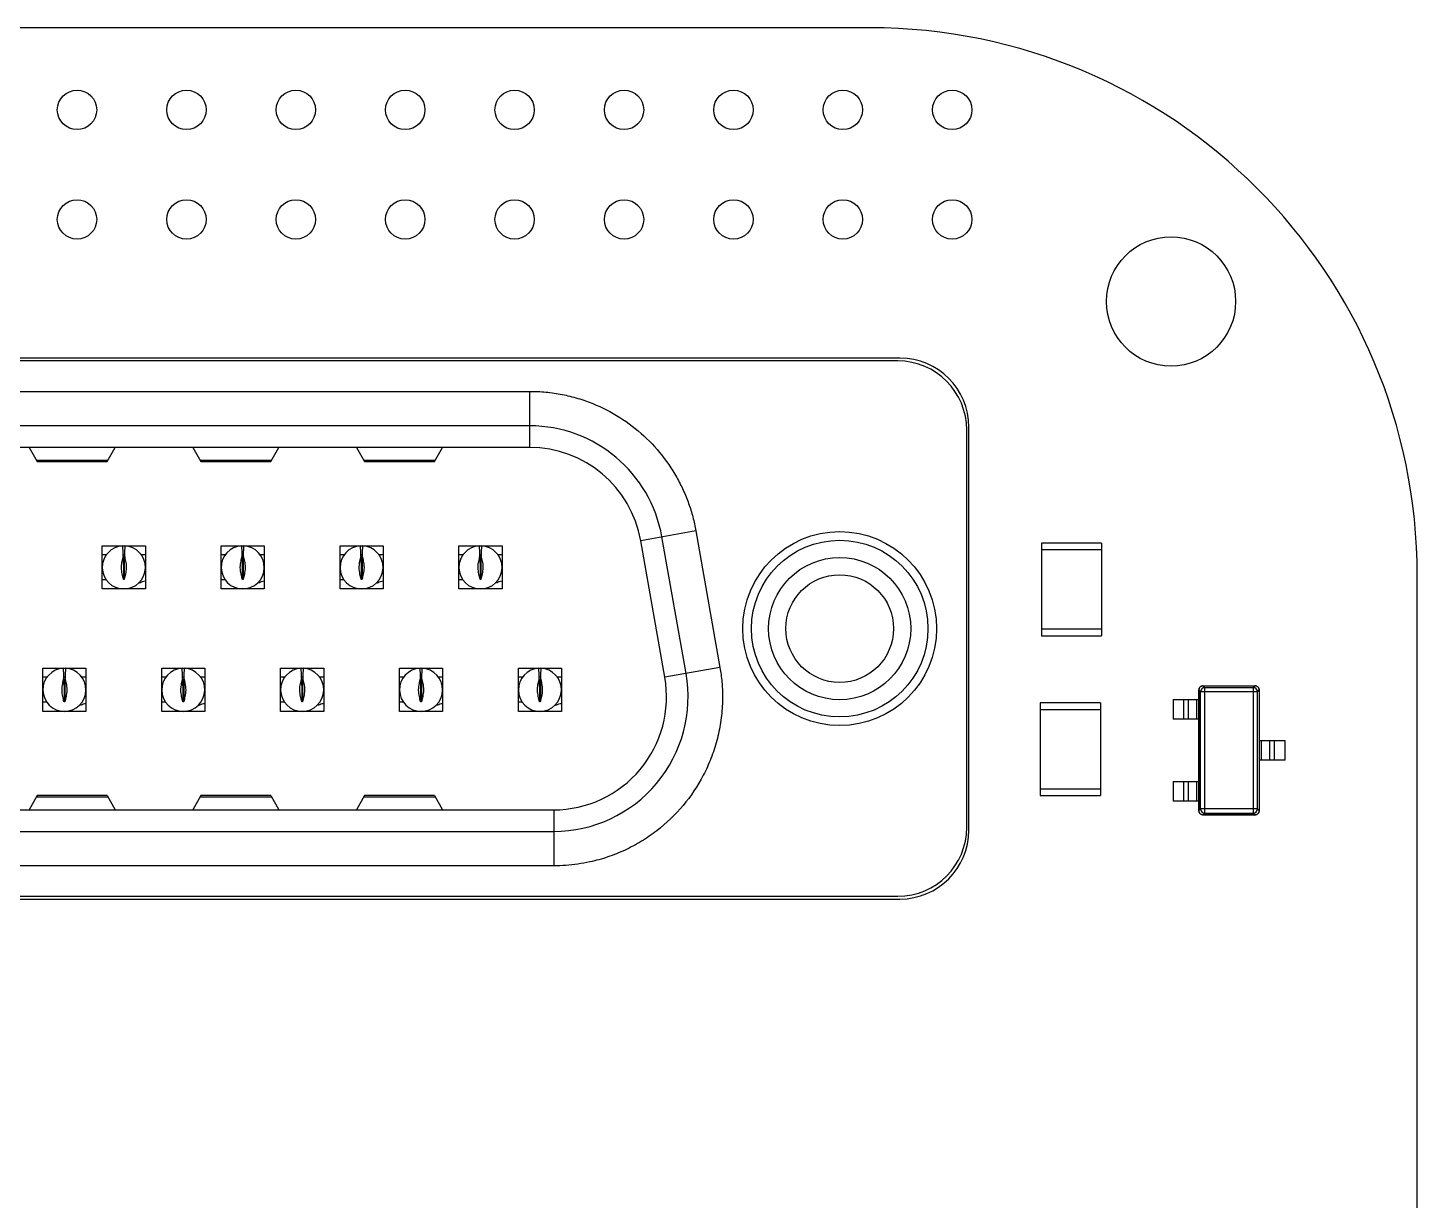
# Model space of a CAD drawing. Header units: millimetres. Extents: x 0 to 86.4, y 0 to 54.6.
# Drawn here: x 54.1 to 86.36, y 27.41 to 54.61 of the extents above; entities that cross this region are included whole.
import ezdxf

# ---------------------------------------------------------------- set-up
doc = ezdxf.new("R2010")
doc.units = ezdxf.units.MM

msp = doc.modelspace()

# ---------------------------------------------------------------- linework, layer by layer
at = {"color": 7, "linetype": 'Continuous', "lineweight": 25}
for p, q in [((73.66, 54.61), (5.715, 54.61)), ((74.352, 46.945), (24.512, 46.945)), ((74.302, 46.88), (24.562, 46.88)), ((33.111, 46.175), (65.753, 46.175)), ((65.753, 46.175), (65.753, 44.875)), ((65.753, 45.375), (33.111, 45.375)), ((75.902, 36.06), (75.902, 45.28)), ((75.952, 35.995), (75.952, 45.345)), ((65.753, 44.875), (33.111, 44.875)), ((54.132, 44.875), (54.323, 44.545)), ((55.942, 44.545), (56.132, 44.875)), ((57.932, 44.875), (58.123, 44.545)), ((59.742, 44.545), (59.932, 44.875)), ((61.732, 44.875), (61.923, 44.545)), ((63.542, 44.545), (63.732, 44.875)), ((55.957, 44.573), (54.307, 44.573)), ((54.323, 44.545), (55.942, 44.545)), ((59.757, 44.573), (58.107, 44.573)), ((58.123, 44.545), (59.742, 44.545)), ((63.557, 44.573), (61.907, 44.573)), ((61.923, 44.545), (63.542, 44.545)), ((69.614, 42.936), (68.333, 42.71)), ((69.614, 42.936), (70.173, 39.766)), ((55.832, 42.59), (56.832, 42.59)), ((55.832, 41.59), (55.832, 42.59)), ((56.332, 42.103), (56.31, 42.59)), ((56.354, 42.59), (56.333, 42.103)), ((56.832, 42.59), (56.832, 41.59)), ((58.592, 42.59), (59.592, 42.59)), ((58.592, 41.59), (58.592, 42.59)), ((59.092, 42.103), (59.07, 42.59)), ((59.114, 42.59), (59.093, 42.103)), ((59.592, 42.59), (59.592, 41.59)), ((61.352, 42.59), (62.352, 42.59)), ((61.352, 41.59), (61.352, 42.59)), ((61.852, 42.103), (61.83, 42.59)), ((61.874, 42.59), (61.853, 42.103)), ((62.352, 42.59), (62.352, 41.59)), ((64.112, 42.59), (65.112, 42.59)), ((64.112, 41.59), (64.112, 42.59)), ((64.612, 42.103), (64.59, 42.59)), ((64.634, 42.59), (64.613, 42.103)), ((65.112, 42.59), (65.112, 41.59)), ((68.892, 39.54), (68.333, 42.71)), ((69.385, 39.627), (68.826, 42.797)), ((77.634, 42.655), (77.634, 40.505)), ((79.034, 42.655), (77.634, 42.655)), ((79.034, 42.655), (79.034, 40.505)), ((55.925, 42.38), (55.832, 42.38)), ((56.345, 42.38), (56.32, 42.38)), ((56.323, 42.312), (56.323, 41.817)), ((56.342, 42.312), (56.342, 41.817)), ((56.832, 42.38), (56.739, 42.38)), ((58.685, 42.38), (58.592, 42.38)), ((59.105, 42.38), (59.08, 42.38)), ((59.083, 42.312), (59.083, 41.817)), ((59.102, 42.312), (59.102, 41.817)), ((59.592, 42.38), (59.499, 42.38)), ((61.445, 42.38), (61.352, 42.38)), ((61.865, 42.38), (61.84, 42.38)), ((61.843, 42.312), (61.843, 41.817)), ((61.862, 42.312), (61.862, 41.817)), ((62.352, 42.38), (62.259, 42.38)), ((64.205, 42.38), (64.112, 42.38)), ((64.625, 42.38), (64.6, 42.38)), ((64.603, 42.312), (64.603, 41.817)), ((64.622, 42.312), (64.622, 41.817)), ((65.112, 42.38), (65.019, 42.38)), ((77.634, 42.505), (79.034, 42.505)), ((55.925, 41.8), (55.832, 41.8)), ((58.685, 41.8), (58.592, 41.8)), ((61.445, 41.8), (61.352, 41.8)), ((64.205, 41.8), (64.112, 41.8)), ((86.36, 12.7), (86.36, 41.91)), ((56.832, 41.59), (55.832, 41.59)), ((59.592, 41.59), (58.592, 41.59)), ((62.352, 41.59), (61.352, 41.59)), ((65.112, 41.59), (64.112, 41.59)), ((79.034, 40.655), (77.634, 40.655)), ((77.634, 40.505), (79.034, 40.505)), ((54.452, 39.75), (55.452, 39.75)), ((54.452, 38.75), (54.452, 39.75)), ((54.952, 39.263), (54.93, 39.75)), ((54.974, 39.75), (54.953, 39.263)), ((55.452, 39.75), (55.452, 38.75)), ((57.212, 39.75), (58.212, 39.75)), ((57.212, 38.75), (57.212, 39.75)), ((57.712, 39.263), (57.69, 39.75)), ((57.734, 39.75), (57.713, 39.263)), ((58.212, 39.75), (58.212, 38.75)), ((59.972, 39.75), (60.972, 39.75)), ((59.972, 38.75), (59.972, 39.75)), ((60.472, 39.263), (60.45, 39.75)), ((60.494, 39.75), (60.473, 39.263)), ((60.972, 39.75), (60.972, 38.75)), ((62.732, 39.75), (63.732, 39.75)), ((62.732, 38.75), (62.732, 39.75)), ((63.232, 39.263), (63.21, 39.75)), ((63.254, 39.75), (63.233, 39.263)), ((63.732, 39.75), (63.732, 38.75)), ((65.492, 39.75), (66.492, 39.75)), ((65.492, 38.75), (65.492, 39.75)), ((65.992, 39.263), (65.97, 39.75)), ((66.014, 39.75), (65.993, 39.263)), ((66.492, 39.75), (66.492, 38.75)), ((70.173, 39.766), (68.892, 39.54)), ((54.545, 39.54), (54.452, 39.54)), ((54.965, 39.54), (54.94, 39.54)), ((54.943, 39.472), (54.943, 38.977)), ((54.962, 39.472), (54.962, 38.977)), ((55.452, 39.54), (55.359, 39.54)), ((57.305, 39.54), (57.212, 39.54)), ((57.725, 39.54), (57.7, 39.54)), ((57.703, 39.472), (57.703, 38.977)), ((57.722, 39.472), (57.722, 38.977)), ((58.212, 39.54), (58.119, 39.54)), ((60.065, 39.54), (59.972, 39.54)), ((60.485, 39.54), (60.46, 39.54)), ((60.463, 39.472), (60.463, 38.977)), ((60.482, 39.472), (60.482, 38.977)), ((60.972, 39.54), (60.879, 39.54)), ((62.825, 39.54), (62.732, 39.54)), ((63.245, 39.54), (63.22, 39.54)), ((63.223, 39.472), (63.223, 38.977)), ((63.242, 39.472), (63.242, 38.977)), ((63.732, 39.54), (63.639, 39.54)), ((65.585, 39.54), (65.492, 39.54)), ((66.005, 39.54), (65.98, 39.54)), ((65.983, 39.472), (65.983, 38.977)), ((66.002, 39.472), (66.002, 38.977)), ((66.492, 39.54), (66.399, 39.54)), ((81.291, 39.246), (81.291, 36.446)), ((81.295, 39.272), (81.292, 39.249)), ((81.332, 39.206), (81.292, 39.246)), ((81.292, 36.446), (81.292, 39.246)), ((81.332, 36.486), (81.332, 39.206)), ((82.651, 39.206), (81.332, 39.206)), ((81.391, 39.346), (82.591, 39.346)), ((81.391, 39.345), (81.431, 39.305)), ((81.391, 39.345), (82.591, 39.345)), ((81.431, 36.387), (81.431, 39.305)), ((81.431, 39.305), (82.551, 39.305)), ((82.551, 39.305), (82.591, 39.345)), ((82.551, 39.305), (82.551, 36.387)), ((82.618, 39.342), (82.59, 39.346)), ((82.651, 39.206), (82.691, 39.246)), ((82.651, 36.486), (82.651, 39.206)), ((82.691, 39.246), (82.691, 36.446)), ((82.691, 39.246), (82.691, 36.446)), ((54.545, 38.96), (54.452, 38.96)), ((55.452, 38.75), (54.452, 38.75)), ((57.305, 38.96), (57.212, 38.96)), ((58.212, 38.75), (57.212, 38.75)), ((60.065, 38.96), (59.972, 38.96)), ((60.972, 38.75), (59.972, 38.75)), ((62.825, 38.96), (62.732, 38.96)), ((63.732, 38.75), (62.732, 38.75)), ((65.585, 38.96), (65.492, 38.96)), ((66.492, 38.75), (65.492, 38.75)), ((77.608, 38.946), (77.608, 36.796)), ((79.008, 38.946), (77.608, 38.946)), ((77.608, 38.796), (79.008, 38.796)), ((79.008, 38.946), (79.008, 36.796)), ((80.691, 39.026), (81.291, 39.026)), ((80.691, 39.026), (80.691, 38.566)), ((80.941, 38.566), (80.941, 39.026)), ((81.041, 39.026), (81.041, 38.566)), ((81.241, 38.566), (81.241, 39.026)), ((81.291, 38.566), (80.691, 38.566)), ((82.691, 38.076), (83.291, 38.076)), ((82.741, 38.076), (82.741, 37.616)), ((82.941, 37.616), (82.941, 38.076)), ((83.041, 38.076), (83.041, 37.616)), ((83.291, 37.616), (83.291, 38.076)), ((83.291, 37.616), (82.691, 37.616)), ((80.691, 37.126), (81.291, 37.126)), ((80.691, 37.126), (80.691, 36.666)), ((80.941, 36.666), (80.941, 37.126)), ((81.041, 37.126), (81.041, 36.666)), ((81.241, 36.666), (81.241, 37.126)), ((54.323, 36.795), (54.132, 36.465)), ((55.942, 36.795), (54.323, 36.795)), ((55.942, 36.795), (56.132, 36.465)), ((58.123, 36.795), (57.932, 36.465)), ((59.742, 36.795), (58.123, 36.795)), ((59.742, 36.795), (59.932, 36.465)), ((61.923, 36.795), (61.732, 36.465)), ((63.542, 36.795), (61.923, 36.795)), ((63.542, 36.795), (63.732, 36.465)), ((79.008, 36.946), (77.608, 36.946)), ((77.608, 36.796), (79.008, 36.796)), ((32.552, 36.465), (66.312, 36.465)), ((54.307, 36.768), (55.957, 36.768)), ((58.107, 36.768), (59.757, 36.768)), ((61.907, 36.768), (63.557, 36.768)), ((66.312, 36.465), (66.312, 35.165)), ((81.291, 36.666), (80.691, 36.666)), ((81.292, 36.446), (81.332, 36.486)), ((82.651, 36.486), (81.332, 36.486)), ((82.691, 36.446), (82.651, 36.486)), ((81.391, 36.347), (81.431, 36.387)), ((82.591, 36.347), (81.391, 36.347)), ((81.391, 36.346), (82.591, 36.346)), ((81.431, 36.387), (82.551, 36.387)), ((82.551, 36.387), (82.591, 36.347)), ((82.594, 36.347), (82.618, 36.35)), ((32.552, 35.965), (66.312, 35.965)), ((66.312, 35.165), (32.552, 35.165)), ((24.512, 34.395), (74.352, 34.395)), ((24.562, 34.46), (74.302, 34.46))]:
    msp.add_line(p, q, dxfattribs=at)
for centre, radius in [((55.245, 52.705), 0.457), ((57.785, 52.705), 0.457), ((60.325, 52.705), 0.457), ((62.865, 52.705), 0.457), ((65.405, 52.705), 0.457), ((67.945, 52.705), 0.457), ((70.485, 52.705), 0.457), ((73.025, 52.705), 0.457), ((75.565, 52.705), 0.457), ((55.245, 50.165), 0.457), ((57.785, 50.165), 0.457), ((60.325, 50.165), 0.457), ((62.865, 50.165), 0.457), ((65.405, 50.165), 0.457), ((67.945, 50.165), 0.457), ((70.485, 50.165), 0.457), ((73.025, 50.165), 0.457), ((75.565, 50.165), 0.457), ((80.645, 48.26), 1.5), ((72.952, 40.67), 2.25), ((72.952, 40.67), 2.05), ((72.952, 40.67), 1.65), ((72.952, 40.67), 1.25)]:
    msp.add_circle(centre, radius, dxfattribs=at)
for centre, radius, start, end in [((73.659, 41.909), 12.701, 0.004, 89.996), ((74.302, 45.28), 1.6, 0, 90), ((74.352, 45.345), 1.6, 0, 90), ((65.753, 42.255), 3.12, 10, 90), ((65.753, 42.255), 2.62, 10, 90), ((56.332, 42.09), 0.5, 92.5, 87.5), ((59.092, 42.09), 0.5, 92.5, 87.5), ((61.852, 42.09), 0.5, 92.5, 87.5), ((64.612, 42.09), 0.5, 92.5, 87.5), ((54.952, 39.25), 0.5, 92.5, 87.5), ((57.712, 39.25), 0.5, 92.5, 87.5), ((60.472, 39.25), 0.5, 92.5, 87.5), ((63.232, 39.25), 0.5, 92.5, 87.5), ((65.992, 39.25), 0.5, 92.5, 87.5), ((66.312, 39.085), 3.12, 270, 10), ((66.312, 39.085), 2.62, 270, 10), ((81.432, 39.205), 0.101, 90.7299, 179.2701), ((82.55, 39.205), 0.101, 0.7299, 89.2701), ((81.432, 36.487), 0.101, 180.7299, 269.2701), ((82.55, 36.487), 0.101, 270.7299, 359.2701), ((74.302, 36.06), 1.6, 270, 0), ((74.352, 35.995), 1.6, 270, 0)]:
    msp.add_arc(centre, radius, start, end, dxfattribs=at)
for points, knots in [([(65.753, 46.175), (65.817, 46.174), (65.943, 46.173), (66.132, 46.159), (66.32, 46.136), (66.506, 46.104), (66.69, 46.063), (66.873, 46.014), (67.217, 45.902), (67.706, 45.68), (68.286, 45.274), (68.787, 44.773), (69.117, 44.291), (69.324, 43.884), (69.449, 43.578), (69.548, 43.261), (69.592, 43.045), (69.614, 42.936)], [0, 0, 0, 0, 0.034808, 0.069417, 0.103907, 0.138361, 0.172858, 0.207482, 0.242313, 0.371121, 0.500023, 0.628831, 0.757734, 0.818502, 0.878844, 0.939197, 1, 1, 1, 1]), ([(56.323, 41.817), (56.312, 41.854), (56.303, 41.894), (56.29, 41.96), (56.286, 41.983), (56.28, 42.031), (56.277, 42.057), (56.276, 42.113), (56.279, 42.14), (56.285, 42.189), (56.289, 42.212), (56.301, 42.279), (56.31, 42.32), (56.321, 42.356)], [0, 0, 0, 0, 0.25, 0.25, 0.375, 0.375, 0.5, 0.5, 0.625, 0.625, 0.75, 0.75, 1, 1, 1, 1]), ([(56.344, 42.356), (56.354, 42.319), (56.364, 42.279), (56.376, 42.212), (56.38, 42.189), (56.386, 42.139), (56.388, 42.112), (56.388, 42.057), (56.385, 42.031), (56.378, 41.983), (56.374, 41.96), (56.362, 41.893), (56.352, 41.854), (56.342, 41.817)], [0, 0, 0, 0, 0.25, 0.25, 0.375, 0.375, 0.5, 0.5, 0.625, 0.625, 0.75, 0.75, 1, 1, 1, 1]), ([(59.083, 41.817), (59.072, 41.854), (59.063, 41.894), (59.05, 41.96), (59.046, 41.983), (59.04, 42.031), (59.037, 42.057), (59.036, 42.113), (59.039, 42.14), (59.045, 42.189), (59.049, 42.212), (59.061, 42.279), (59.07, 42.32), (59.081, 42.356)], [0, 0, 0, 0, 0.25, 0.25, 0.375, 0.375, 0.5, 0.5, 0.625, 0.625, 0.75, 0.75, 1, 1, 1, 1]), ([(59.104, 42.356), (59.114, 42.319), (59.124, 42.279), (59.136, 42.212), (59.14, 42.189), (59.146, 42.139), (59.148, 42.112), (59.148, 42.057), (59.145, 42.031), (59.138, 41.983), (59.134, 41.96), (59.122, 41.893), (59.112, 41.854), (59.102, 41.817)], [0, 0, 0, 0, 0.25, 0.25, 0.375, 0.375, 0.5, 0.5, 0.625, 0.625, 0.75, 0.75, 1, 1, 1, 1]), ([(61.843, 41.817), (61.832, 41.854), (61.823, 41.894), (61.81, 41.96), (61.806, 41.983), (61.8, 42.031), (61.797, 42.057), (61.796, 42.113), (61.799, 42.14), (61.805, 42.189), (61.809, 42.212), (61.821, 42.279), (61.83, 42.32), (61.841, 42.356)], [0, 0, 0, 0, 0.25, 0.25, 0.375, 0.375, 0.5, 0.5, 0.625, 0.625, 0.75, 0.75, 1, 1, 1, 1]), ([(61.864, 42.356), (61.874, 42.319), (61.884, 42.279), (61.896, 42.212), (61.9, 42.189), (61.906, 42.139), (61.908, 42.112), (61.908, 42.057), (61.905, 42.031), (61.898, 41.983), (61.894, 41.96), (61.882, 41.893), (61.872, 41.854), (61.862, 41.817)], [0, 0, 0, 0, 0.25, 0.25, 0.375, 0.375, 0.5, 0.5, 0.625, 0.625, 0.75, 0.75, 1, 1, 1, 1]), ([(64.603, 41.817), (64.592, 41.854), (64.583, 41.894), (64.57, 41.96), (64.566, 41.983), (64.56, 42.031), (64.557, 42.057), (64.556, 42.113), (64.559, 42.14), (64.565, 42.189), (64.569, 42.212), (64.581, 42.279), (64.59, 42.32), (64.601, 42.356)], [0, 0, 0, 0, 0.25, 0.25, 0.375, 0.375, 0.5, 0.5, 0.625, 0.625, 0.75, 0.75, 1, 1, 1, 1]), ([(64.624, 42.356), (64.634, 42.319), (64.644, 42.279), (64.656, 42.212), (64.66, 42.189), (64.666, 42.139), (64.668, 42.112), (64.668, 42.057), (64.665, 42.031), (64.658, 41.983), (64.654, 41.96), (64.642, 41.893), (64.632, 41.854), (64.622, 41.817)], [0, 0, 0, 0, 0.25, 0.25, 0.375, 0.375, 0.5, 0.5, 0.625, 0.625, 0.75, 0.75, 1, 1, 1, 1]), ([(56.332, 42.103), (56.331, 42.103), (56.33, 42.102), (56.329, 42.102), (56.328, 42.102), (56.327, 42.102), (56.326, 42.101), (56.325, 42.101), (56.325, 42.1), (56.324, 42.099), (56.323, 42.099), (56.323, 42.098), (56.323, 42.098)], [0, 0, 0, 0, 0.00000293591, 0.00000293591, 0.00000293591, 0.00000584667, 0.00000584667, 0.00000584667, 0.00000986976, 0.00000986976, 0.00000986976, 0.0000135107, 0.0000135107, 0.0000135107, 0.0000135107]), ([(56.342, 42.083), (56.342, 42.082), (56.341, 42.082), (56.34, 42.081), (56.34, 42.081), (56.339, 42.08), (56.338, 42.08), (56.337, 42.079), (56.336, 42.079), (56.336, 42.078), (56.335, 42.078), (56.333, 42.078), (56.332, 42.078), (56.331, 42.078), (56.331, 42.078), (56.33, 42.078), (56.329, 42.078), (56.328, 42.079), (56.327, 42.079), (56.326, 42.079), (56.325, 42.08), (56.325, 42.081), (56.324, 42.081), (56.323, 42.082), (56.323, 42.082), (56.323, 42.082), (56.323, 42.083), (56.323, 42.083)], [0, 0, 0, 0, 0.00000373115, 0.00000373115, 0.00000373115, 0.00000742542, 0.00000742542, 0.00000742542, 0.00001061797, 0.00001061797, 0.00001061797, 0.00001384792, 0.00001384792, 0.00001384792, 0.00001657307, 0.00001657307, 0.00001657307, 0.0000192149, 0.0000192149, 0.0000192149, 0.00002293987, 0.00002293987, 0.00002293987, 0.00002672371, 0.00002672371, 0.00002672371, 0.00002804456, 0.00002804456, 0.00002804456, 0.00002804456]), ([(56.333, 42.103), (56.334, 42.103), (56.335, 42.102), (56.336, 42.102), (56.336, 42.102), (56.337, 42.102), (56.338, 42.101), (56.339, 42.101), (56.34, 42.1), (56.341, 42.099), (56.341, 42.099), (56.342, 42.098), (56.342, 42.098)], [0, 0, 0, 0, 0.00000293591, 0.00000293591, 0.00000293591, 0.00000584667, 0.00000584667, 0.00000584667, 0.00000986976, 0.00000986976, 0.00000986976, 0.0000135107, 0.0000135107, 0.0000135107, 0.0000135107]), ([(59.092, 42.103), (59.091, 42.103), (59.09, 42.102), (59.089, 42.102), (59.088, 42.102), (59.087, 42.102), (59.086, 42.101), (59.085, 42.101), (59.085, 42.1), (59.084, 42.099), (59.083, 42.099), (59.083, 42.098), (59.083, 42.098)], [0, 0, 0, 0, 0.00000293591, 0.00000293591, 0.00000293591, 0.00000584667, 0.00000584667, 0.00000584667, 0.00000986976, 0.00000986976, 0.00000986976, 0.0000135107, 0.0000135107, 0.0000135107, 0.0000135107]), ([(59.102, 42.083), (59.102, 42.082), (59.101, 42.082), (59.1, 42.081), (59.1, 42.081), (59.099, 42.08), (59.098, 42.08), (59.097, 42.079), (59.096, 42.079), (59.096, 42.078), (59.095, 42.078), (59.093, 42.078), (59.092, 42.078), (59.091, 42.078), (59.091, 42.078), (59.09, 42.078), (59.089, 42.078), (59.088, 42.079), (59.087, 42.079), (59.086, 42.079), (59.085, 42.08), (59.085, 42.081), (59.084, 42.081), (59.083, 42.082), (59.083, 42.082), (59.083, 42.082), (59.083, 42.083), (59.083, 42.083)], [0, 0, 0, 0, 0.00000373115, 0.00000373115, 0.00000373115, 0.00000742542, 0.00000742542, 0.00000742542, 0.00001061797, 0.00001061797, 0.00001061797, 0.00001384792, 0.00001384792, 0.00001384792, 0.00001657307, 0.00001657307, 0.00001657307, 0.0000192149, 0.0000192149, 0.0000192149, 0.00002293987, 0.00002293987, 0.00002293987, 0.00002672371, 0.00002672371, 0.00002672371, 0.00002804456, 0.00002804456, 0.00002804456, 0.00002804456]), ([(59.093, 42.103), (59.094, 42.103), (59.095, 42.102), (59.096, 42.102), (59.096, 42.102), (59.097, 42.102), (59.098, 42.101), (59.099, 42.101), (59.1, 42.1), (59.101, 42.099), (59.101, 42.099), (59.102, 42.098), (59.102, 42.098)], [0, 0, 0, 0, 0.00000293591, 0.00000293591, 0.00000293591, 0.00000584667, 0.00000584667, 0.00000584667, 0.00000986976, 0.00000986976, 0.00000986976, 0.0000135107, 0.0000135107, 0.0000135107, 0.0000135107]), ([(61.852, 42.103), (61.851, 42.103), (61.85, 42.102), (61.849, 42.102), (61.848, 42.102), (61.847, 42.102), (61.846, 42.101), (61.845, 42.101), (61.845, 42.1), (61.844, 42.099), (61.843, 42.099), (61.843, 42.098), (61.843, 42.098)], [0, 0, 0, 0, 0.00000293591, 0.00000293591, 0.00000293591, 0.00000584667, 0.00000584667, 0.00000584667, 0.00000986976, 0.00000986976, 0.00000986976, 0.0000135107, 0.0000135107, 0.0000135107, 0.0000135107]), ([(61.862, 42.083), (61.862, 42.082), (61.861, 42.082), (61.86, 42.081), (61.86, 42.081), (61.859, 42.08), (61.858, 42.08), (61.857, 42.079), (61.856, 42.079), (61.856, 42.078), (61.855, 42.078), (61.853, 42.078), (61.852, 42.078), (61.851, 42.078), (61.851, 42.078), (61.85, 42.078), (61.849, 42.078), (61.848, 42.079), (61.847, 42.079), (61.846, 42.079), (61.845, 42.08), (61.845, 42.081), (61.844, 42.081), (61.843, 42.082), (61.843, 42.082), (61.843, 42.082), (61.843, 42.083), (61.843, 42.083)], [0, 0, 0, 0, 0.00000373115, 0.00000373115, 0.00000373115, 0.00000742542, 0.00000742542, 0.00000742542, 0.00001061797, 0.00001061797, 0.00001061797, 0.00001384792, 0.00001384792, 0.00001384792, 0.00001657307, 0.00001657307, 0.00001657307, 0.0000192149, 0.0000192149, 0.0000192149, 0.00002293987, 0.00002293987, 0.00002293987, 0.00002672371, 0.00002672371, 0.00002672371, 0.00002804456, 0.00002804456, 0.00002804456, 0.00002804456]), ([(61.853, 42.103), (61.854, 42.103), (61.855, 42.102), (61.856, 42.102), (61.856, 42.102), (61.857, 42.102), (61.858, 42.101), (61.859, 42.101), (61.86, 42.1), (61.861, 42.099), (61.861, 42.099), (61.862, 42.098), (61.862, 42.098)], [0, 0, 0, 0, 0.00000293591, 0.00000293591, 0.00000293591, 0.00000584667, 0.00000584667, 0.00000584667, 0.00000986976, 0.00000986976, 0.00000986976, 0.0000135107, 0.0000135107, 0.0000135107, 0.0000135107]), ([(64.612, 42.103), (64.611, 42.103), (64.61, 42.102), (64.609, 42.102), (64.608, 42.102), (64.607, 42.102), (64.606, 42.101), (64.605, 42.101), (64.605, 42.1), (64.604, 42.099), (64.603, 42.099), (64.603, 42.098), (64.603, 42.098)], [0, 0, 0, 0, 0.00000293591, 0.00000293591, 0.00000293591, 0.00000584667, 0.00000584667, 0.00000584667, 0.00000986976, 0.00000986976, 0.00000986976, 0.0000135107, 0.0000135107, 0.0000135107, 0.0000135107]), ([(64.622, 42.083), (64.622, 42.082), (64.621, 42.082), (64.62, 42.081), (64.62, 42.081), (64.619, 42.08), (64.618, 42.08), (64.617, 42.079), (64.616, 42.079), (64.616, 42.078), (64.615, 42.078), (64.613, 42.078), (64.612, 42.078), (64.611, 42.078), (64.611, 42.078), (64.61, 42.078), (64.609, 42.078), (64.608, 42.079), (64.607, 42.079), (64.606, 42.079), (64.605, 42.08), (64.605, 42.081), (64.604, 42.081), (64.603, 42.082), (64.603, 42.082), (64.603, 42.082), (64.603, 42.083), (64.603, 42.083)], [0, 0, 0, 0, 0.00000373115, 0.00000373115, 0.00000373115, 0.00000742542, 0.00000742542, 0.00000742542, 0.00001061797, 0.00001061797, 0.00001061797, 0.00001384792, 0.00001384792, 0.00001384792, 0.00001657307, 0.00001657307, 0.00001657307, 0.0000192149, 0.0000192149, 0.0000192149, 0.00002293987, 0.00002293987, 0.00002293987, 0.00002672371, 0.00002672371, 0.00002672371, 0.00002804456, 0.00002804456, 0.00002804456, 0.00002804456]), ([(64.613, 42.103), (64.614, 42.103), (64.615, 42.102), (64.616, 42.102), (64.616, 42.102), (64.617, 42.102), (64.618, 42.101), (64.619, 42.101), (64.62, 42.1), (64.621, 42.099), (64.621, 42.099), (64.622, 42.098), (64.622, 42.098)], [0, 0, 0, 0, 0.00000293591, 0.00000293591, 0.00000293591, 0.00000584667, 0.00000584667, 0.00000584667, 0.00000986976, 0.00000986976, 0.00000986976, 0.0000135107, 0.0000135107, 0.0000135107, 0.0000135107]), ([(56.342, 41.817), (56.342, 41.816), (56.341, 41.815), (56.34, 41.814), (56.34, 41.813), (56.339, 41.813), (56.338, 41.812), (56.337, 41.812), (56.336, 41.811), (56.335, 41.811), (56.334, 41.811), (56.333, 41.811), (56.332, 41.811), (56.331, 41.811), (56.331, 41.811), (56.33, 41.811), (56.329, 41.811), (56.328, 41.811), (56.327, 41.812), (56.327, 41.812), (56.326, 41.813), (56.325, 41.813), (56.324, 41.814), (56.323, 41.815), (56.323, 41.816), (56.323, 41.817), (56.323, 41.817), (56.323, 41.817)], [0, 0, 0, 0, 0.00000506115, 0.00000506115, 0.00000506115, 0.00000885902, 0.00000885902, 0.00000885902, 0.00001186629, 0.00001186629, 0.00001186629, 0.000014907, 0.000014907, 0.000014907, 0.00001749257, 0.00001749257, 0.00001749257, 0.00002001336, 0.00002001336, 0.00002001336, 0.00002358068, 0.00002358068, 0.00002358068, 0.00002832297, 0.00002832297, 0.00002832297, 0.00003004348, 0.00003004348, 0.00003004348, 0.00003004348]), ([(56.696, 41.735), (56.696, 41.735), (56.696, 41.734), (56.7, 41.735), (56.726, 41.745), (56.768, 41.763), (56.81, 41.771), (56.832, 41.775)], [0, 0, 0, 0, 0.006579, 0.066074, 0.269328, 0.618887, 1, 1, 1, 1]), ([(59.102, 41.817), (59.102, 41.816), (59.101, 41.815), (59.1, 41.814), (59.1, 41.813), (59.099, 41.813), (59.098, 41.812), (59.097, 41.812), (59.096, 41.811), (59.095, 41.811), (59.094, 41.811), (59.093, 41.811), (59.092, 41.811), (59.091, 41.811), (59.091, 41.811), (59.09, 41.811), (59.089, 41.811), (59.088, 41.811), (59.087, 41.812), (59.087, 41.812), (59.086, 41.813), (59.085, 41.813), (59.084, 41.814), (59.083, 41.815), (59.083, 41.816), (59.083, 41.817), (59.083, 41.817), (59.083, 41.817)], [0, 0, 0, 0, 0.00000506115, 0.00000506115, 0.00000506115, 0.00000885902, 0.00000885902, 0.00000885902, 0.00001186629, 0.00001186629, 0.00001186629, 0.000014907, 0.000014907, 0.000014907, 0.00001749257, 0.00001749257, 0.00001749257, 0.00002001336, 0.00002001336, 0.00002001336, 0.00002358068, 0.00002358068, 0.00002358068, 0.00002832297, 0.00002832297, 0.00002832297, 0.00003004348, 0.00003004348, 0.00003004348, 0.00003004348]), ([(59.456, 41.735), (59.456, 41.735), (59.456, 41.734), (59.46, 41.735), (59.486, 41.745), (59.528, 41.763), (59.57, 41.771), (59.592, 41.775)], [0, 0, 0, 0, 0.006579, 0.066074, 0.269328, 0.618887, 1, 1, 1, 1]), ([(61.862, 41.817), (61.862, 41.816), (61.861, 41.815), (61.86, 41.814), (61.86, 41.813), (61.859, 41.813), (61.858, 41.812), (61.857, 41.812), (61.856, 41.811), (61.855, 41.811), (61.854, 41.811), (61.853, 41.811), (61.852, 41.811), (61.851, 41.811), (61.851, 41.811), (61.85, 41.811), (61.849, 41.811), (61.848, 41.811), (61.847, 41.812), (61.847, 41.812), (61.846, 41.813), (61.845, 41.813), (61.844, 41.814), (61.843, 41.815), (61.843, 41.816), (61.843, 41.817), (61.843, 41.817), (61.843, 41.817)], [0, 0, 0, 0, 0.00000506115, 0.00000506115, 0.00000506115, 0.00000885902, 0.00000885902, 0.00000885902, 0.00001186629, 0.00001186629, 0.00001186629, 0.000014907, 0.000014907, 0.000014907, 0.00001749258, 0.00001749258, 0.00001749258, 0.00002001336, 0.00002001336, 0.00002001336, 0.00002358068, 0.00002358068, 0.00002358068, 0.00002832297, 0.00002832297, 0.00002832297, 0.00003004348, 0.00003004348, 0.00003004348, 0.00003004348]), ([(62.216, 41.735), (62.216, 41.735), (62.216, 41.734), (62.22, 41.735), (62.246, 41.745), (62.288, 41.763), (62.33, 41.771), (62.352, 41.775)], [0, 0, 0, 0, 0.006579, 0.066074, 0.269328, 0.618887, 1, 1, 1, 1]), ([(64.622, 41.817), (64.622, 41.816), (64.621, 41.815), (64.62, 41.814), (64.62, 41.813), (64.619, 41.813), (64.618, 41.812), (64.617, 41.812), (64.616, 41.811), (64.615, 41.811), (64.614, 41.811), (64.613, 41.811), (64.612, 41.811), (64.611, 41.811), (64.611, 41.811), (64.61, 41.811), (64.609, 41.811), (64.608, 41.811), (64.607, 41.812), (64.607, 41.812), (64.606, 41.813), (64.605, 41.813), (64.604, 41.814), (64.603, 41.815), (64.603, 41.816), (64.603, 41.817), (64.603, 41.817), (64.603, 41.817)], [0, 0, 0, 0, 0.00000506115, 0.00000506115, 0.00000506115, 0.00000885902, 0.00000885902, 0.00000885902, 0.00001186629, 0.00001186629, 0.00001186629, 0.000014907, 0.000014907, 0.000014907, 0.00001749258, 0.00001749258, 0.00001749258, 0.00002001336, 0.00002001336, 0.00002001336, 0.00002358068, 0.00002358068, 0.00002358068, 0.00002832297, 0.00002832297, 0.00002832297, 0.00003004348, 0.00003004348, 0.00003004348, 0.00003004348]), ([(64.976, 41.735), (64.976, 41.735), (64.976, 41.734), (64.98, 41.735), (65.006, 41.745), (65.048, 41.763), (65.09, 41.771), (65.112, 41.775)], [0, 0, 0, 0, 0.0065793, 0.066074, 0.2693277, 0.6188871, 1, 1, 1, 1]), ([(70.173, 39.766), (70.182, 39.71), (70.2, 39.599), (70.218, 39.431), (70.229, 39.263), (70.233, 39.094), (70.228, 38.837), (70.195, 38.493), (70.106, 38.069), (69.971, 37.657), (69.735, 37.138), (69.339, 36.546), (68.825, 36.053), (68.354, 35.73), (67.972, 35.525), (67.57, 35.364), (67.201, 35.262), (66.874, 35.203), (66.594, 35.171), (66.406, 35.167), (66.312, 35.165)], [0, 0, 0, 0, 0.02475, 0.049437, 0.074107, 0.098806, 0.12358, 0.186812, 0.250119, 0.313351, 0.376658, 0.500008, 0.623358, 0.68659, 0.749897, 0.813128, 0.876436, 0.917643, 0.95876, 1, 1, 1, 1]), ([(54.943, 38.977), (54.932, 39.014), (54.923, 39.054), (54.91, 39.12), (54.906, 39.143), (54.9, 39.191), (54.897, 39.217), (54.896, 39.273), (54.899, 39.3), (54.905, 39.349), (54.909, 39.372), (54.921, 39.439), (54.93, 39.48), (54.941, 39.516)], [0, 0, 0, 0, 0.25, 0.25, 0.375, 0.375, 0.5, 0.5, 0.625, 0.625, 0.75, 0.75, 1, 1, 1, 1]), ([(54.964, 39.516), (54.974, 39.479), (54.984, 39.439), (54.996, 39.372), (55, 39.349), (55.006, 39.299), (55.008, 39.272), (55.008, 39.217), (55.005, 39.191), (54.998, 39.143), (54.994, 39.12), (54.982, 39.053), (54.972, 39.014), (54.962, 38.977)], [0, 0, 0, 0, 0.25, 0.25, 0.375, 0.375, 0.5, 0.5, 0.625, 0.625, 0.75, 0.75, 1, 1, 1, 1]), ([(57.703, 38.977), (57.692, 39.014), (57.683, 39.054), (57.67, 39.12), (57.666, 39.143), (57.66, 39.191), (57.657, 39.217), (57.656, 39.273), (57.659, 39.3), (57.665, 39.349), (57.669, 39.372), (57.681, 39.439), (57.69, 39.48), (57.701, 39.516)], [0, 0, 0, 0, 0.25, 0.25, 0.375, 0.375, 0.5, 0.5, 0.625, 0.625, 0.75, 0.75, 1, 1, 1, 1]), ([(57.724, 39.516), (57.734, 39.479), (57.744, 39.439), (57.756, 39.372), (57.76, 39.349), (57.766, 39.299), (57.768, 39.272), (57.768, 39.217), (57.765, 39.191), (57.758, 39.143), (57.754, 39.12), (57.742, 39.053), (57.732, 39.014), (57.722, 38.977)], [0, 0, 0, 0, 0.25, 0.25, 0.375, 0.375, 0.5, 0.5, 0.625, 0.625, 0.75, 0.75, 1, 1, 1, 1]), ([(60.463, 38.977), (60.452, 39.014), (60.443, 39.054), (60.43, 39.12), (60.426, 39.143), (60.42, 39.191), (60.417, 39.217), (60.416, 39.273), (60.419, 39.3), (60.425, 39.349), (60.429, 39.372), (60.441, 39.439), (60.45, 39.48), (60.461, 39.516)], [0, 0, 0, 0, 0.25, 0.25, 0.375, 0.375, 0.5, 0.5, 0.625, 0.625, 0.75, 0.75, 1, 1, 1, 1]), ([(60.484, 39.516), (60.494, 39.479), (60.504, 39.439), (60.516, 39.372), (60.52, 39.349), (60.526, 39.299), (60.528, 39.272), (60.528, 39.217), (60.525, 39.191), (60.518, 39.143), (60.514, 39.12), (60.502, 39.053), (60.492, 39.014), (60.482, 38.977)], [0, 0, 0, 0, 0.25, 0.25, 0.375, 0.375, 0.5, 0.5, 0.625, 0.625, 0.75, 0.75, 1, 1, 1, 1]), ([(63.223, 38.977), (63.212, 39.014), (63.203, 39.054), (63.19, 39.12), (63.186, 39.143), (63.18, 39.191), (63.177, 39.217), (63.176, 39.273), (63.179, 39.3), (63.185, 39.349), (63.189, 39.372), (63.201, 39.439), (63.21, 39.48), (63.221, 39.516)], [0, 0, 0, 0, 0.25, 0.25, 0.375, 0.375, 0.5, 0.5, 0.625, 0.625, 0.75, 0.75, 1, 1, 1, 1]), ([(63.244, 39.516), (63.254, 39.479), (63.264, 39.439), (63.276, 39.372), (63.28, 39.349), (63.286, 39.299), (63.288, 39.272), (63.288, 39.217), (63.285, 39.191), (63.278, 39.143), (63.274, 39.12), (63.262, 39.053), (63.252, 39.014), (63.242, 38.977)], [0, 0, 0, 0, 0.25, 0.25, 0.375, 0.375, 0.5, 0.5, 0.625, 0.625, 0.75, 0.75, 1, 1, 1, 1]), ([(65.983, 38.977), (65.972, 39.014), (65.963, 39.054), (65.95, 39.12), (65.946, 39.143), (65.94, 39.191), (65.937, 39.217), (65.936, 39.273), (65.939, 39.3), (65.945, 39.349), (65.949, 39.372), (65.961, 39.439), (65.97, 39.48), (65.981, 39.516)], [0, 0, 0, 0, 0.25, 0.25, 0.375, 0.375, 0.5, 0.5, 0.625, 0.625, 0.75, 0.75, 1, 1, 1, 1]), ([(66.004, 39.516), (66.014, 39.479), (66.024, 39.439), (66.036, 39.372), (66.04, 39.349), (66.046, 39.299), (66.048, 39.272), (66.048, 39.217), (66.045, 39.191), (66.038, 39.143), (66.034, 39.12), (66.022, 39.053), (66.012, 39.014), (66.002, 38.977)], [0, 0, 0, 0, 0.25, 0.25, 0.375, 0.375, 0.5, 0.5, 0.625, 0.625, 0.75, 0.75, 1, 1, 1, 1]), ([(54.952, 39.263), (54.951, 39.263), (54.95, 39.262), (54.949, 39.262), (54.948, 39.262), (54.947, 39.262), (54.946, 39.261), (54.945, 39.261), (54.945, 39.26), (54.944, 39.259), (54.943, 39.259), (54.943, 39.258), (54.943, 39.258)], [0, 0, 0, 0, 0.00000293591, 0.00000293591, 0.00000293591, 0.00000584667, 0.00000584667, 0.00000584667, 0.00000986976, 0.00000986976, 0.00000986976, 0.0000135107, 0.0000135107, 0.0000135107, 0.0000135107]), ([(54.962, 39.243), (54.962, 39.242), (54.961, 39.242), (54.96, 39.241), (54.96, 39.241), (54.959, 39.24), (54.958, 39.24), (54.957, 39.239), (54.956, 39.239), (54.956, 39.238), (54.955, 39.238), (54.953, 39.238), (54.952, 39.238), (54.951, 39.238), (54.951, 39.238), (54.95, 39.238), (54.949, 39.238), (54.948, 39.239), (54.947, 39.239), (54.946, 39.239), (54.945, 39.24), (54.945, 39.241), (54.944, 39.241), (54.943, 39.242), (54.943, 39.242), (54.943, 39.242), (54.943, 39.243), (54.943, 39.243)], [0, 0, 0, 0, 0.00000373115, 0.00000373115, 0.00000373115, 0.00000742542, 0.00000742542, 0.00000742542, 0.00001061797, 0.00001061797, 0.00001061797, 0.00001384792, 0.00001384792, 0.00001384792, 0.00001657307, 0.00001657307, 0.00001657307, 0.0000192149, 0.0000192149, 0.0000192149, 0.00002293987, 0.00002293987, 0.00002293987, 0.00002672371, 0.00002672371, 0.00002672371, 0.00002804456, 0.00002804456, 0.00002804456, 0.00002804456]), ([(54.953, 39.263), (54.954, 39.263), (54.955, 39.262), (54.956, 39.262), (54.956, 39.262), (54.957, 39.262), (54.958, 39.261), (54.959, 39.261), (54.96, 39.26), (54.961, 39.259), (54.961, 39.259), (54.962, 39.258), (54.962, 39.258)], [0, 0, 0, 0, 0.00000293591, 0.00000293591, 0.00000293591, 0.00000584667, 0.00000584667, 0.00000584667, 0.00000986976, 0.00000986976, 0.00000986976, 0.0000135107, 0.0000135107, 0.0000135107, 0.0000135107]), ([(57.712, 39.263), (57.711, 39.263), (57.71, 39.262), (57.709, 39.262), (57.708, 39.262), (57.707, 39.262), (57.706, 39.261), (57.705, 39.261), (57.705, 39.26), (57.704, 39.259), (57.703, 39.259), (57.703, 39.258), (57.703, 39.258)], [0, 0, 0, 0, 0.00000293591, 0.00000293591, 0.00000293591, 0.00000584667, 0.00000584667, 0.00000584667, 0.00000986976, 0.00000986976, 0.00000986976, 0.0000135107, 0.0000135107, 0.0000135107, 0.0000135107]), ([(57.722, 39.243), (57.722, 39.242), (57.721, 39.242), (57.72, 39.241), (57.72, 39.241), (57.719, 39.24), (57.718, 39.24), (57.717, 39.239), (57.716, 39.239), (57.716, 39.238), (57.715, 39.238), (57.713, 39.238), (57.712, 39.238), (57.711, 39.238), (57.711, 39.238), (57.71, 39.238), (57.709, 39.238), (57.708, 39.239), (57.707, 39.239), (57.706, 39.239), (57.705, 39.24), (57.705, 39.241), (57.704, 39.241), (57.703, 39.242), (57.703, 39.242), (57.703, 39.242), (57.703, 39.243), (57.703, 39.243)], [0, 0, 0, 0, 0.00000373115, 0.00000373115, 0.00000373115, 0.00000742542, 0.00000742542, 0.00000742542, 0.00001061797, 0.00001061797, 0.00001061797, 0.00001384792, 0.00001384792, 0.00001384792, 0.00001657307, 0.00001657307, 0.00001657307, 0.0000192149, 0.0000192149, 0.0000192149, 0.00002293987, 0.00002293987, 0.00002293987, 0.00002672371, 0.00002672371, 0.00002672371, 0.00002804456, 0.00002804456, 0.00002804456, 0.00002804456]), ([(57.713, 39.263), (57.714, 39.263), (57.715, 39.262), (57.716, 39.262), (57.716, 39.262), (57.717, 39.262), (57.718, 39.261), (57.719, 39.261), (57.72, 39.26), (57.721, 39.259), (57.721, 39.259), (57.722, 39.258), (57.722, 39.258)], [0, 0, 0, 0, 0.00000293591, 0.00000293591, 0.00000293591, 0.00000584667, 0.00000584667, 0.00000584667, 0.00000986976, 0.00000986976, 0.00000986976, 0.0000135107, 0.0000135107, 0.0000135107, 0.0000135107]), ([(60.472, 39.263), (60.471, 39.263), (60.47, 39.262), (60.469, 39.262), (60.468, 39.262), (60.467, 39.262), (60.466, 39.261), (60.465, 39.261), (60.465, 39.26), (60.464, 39.259), (60.463, 39.259), (60.463, 39.258), (60.463, 39.258)], [0, 0, 0, 0, 0.00000293591, 0.00000293591, 0.00000293591, 0.00000584667, 0.00000584667, 0.00000584667, 0.00000986976, 0.00000986976, 0.00000986976, 0.0000135107, 0.0000135107, 0.0000135107, 0.0000135107]), ([(60.482, 39.243), (60.482, 39.242), (60.481, 39.242), (60.48, 39.241), (60.48, 39.241), (60.479, 39.24), (60.478, 39.24), (60.477, 39.239), (60.476, 39.239), (60.476, 39.238), (60.475, 39.238), (60.473, 39.238), (60.472, 39.238), (60.471, 39.238), (60.471, 39.238), (60.47, 39.238), (60.469, 39.238), (60.468, 39.239), (60.467, 39.239), (60.466, 39.239), (60.465, 39.24), (60.465, 39.241), (60.464, 39.241), (60.463, 39.242), (60.463, 39.242), (60.463, 39.242), (60.463, 39.243), (60.463, 39.243)], [0, 0, 0, 0, 0.00000373115, 0.00000373115, 0.00000373115, 0.00000742542, 0.00000742542, 0.00000742542, 0.00001061797, 0.00001061797, 0.00001061797, 0.00001384792, 0.00001384792, 0.00001384792, 0.00001657307, 0.00001657307, 0.00001657307, 0.0000192149, 0.0000192149, 0.0000192149, 0.00002293987, 0.00002293987, 0.00002293987, 0.00002672371, 0.00002672371, 0.00002672371, 0.00002804456, 0.00002804456, 0.00002804456, 0.00002804456]), ([(60.473, 39.263), (60.474, 39.263), (60.475, 39.262), (60.476, 39.262), (60.476, 39.262), (60.477, 39.262), (60.478, 39.261), (60.479, 39.261), (60.48, 39.26), (60.481, 39.259), (60.481, 39.259), (60.482, 39.258), (60.482, 39.258)], [0, 0, 0, 0, 0.00000293591, 0.00000293591, 0.00000293591, 0.00000584667, 0.00000584667, 0.00000584667, 0.00000986976, 0.00000986976, 0.00000986976, 0.0000135107, 0.0000135107, 0.0000135107, 0.0000135107]), ([(63.232, 39.263), (63.231, 39.263), (63.23, 39.262), (63.229, 39.262), (63.228, 39.262), (63.227, 39.262), (63.226, 39.261), (63.225, 39.261), (63.225, 39.26), (63.224, 39.259), (63.223, 39.259), (63.223, 39.258), (63.223, 39.258)], [0, 0, 0, 0, 0.00000293591, 0.00000293591, 0.00000293591, 0.00000584667, 0.00000584667, 0.00000584667, 0.00000986976, 0.00000986976, 0.00000986976, 0.0000135107, 0.0000135107, 0.0000135107, 0.0000135107]), ([(63.242, 39.243), (63.242, 39.242), (63.241, 39.242), (63.24, 39.241), (63.24, 39.241), (63.239, 39.24), (63.238, 39.24), (63.237, 39.239), (63.236, 39.239), (63.236, 39.238), (63.235, 39.238), (63.233, 39.238), (63.232, 39.238), (63.231, 39.238), (63.231, 39.238), (63.23, 39.238), (63.229, 39.238), (63.228, 39.239), (63.227, 39.239), (63.226, 39.239), (63.225, 39.24), (63.225, 39.241), (63.224, 39.241), (63.223, 39.242), (63.223, 39.242), (63.223, 39.242), (63.223, 39.243), (63.223, 39.243)], [0, 0, 0, 0, 0.00000373115, 0.00000373115, 0.00000373115, 0.00000742542, 0.00000742542, 0.00000742542, 0.00001061797, 0.00001061797, 0.00001061797, 0.00001384792, 0.00001384792, 0.00001384792, 0.00001657307, 0.00001657307, 0.00001657307, 0.0000192149, 0.0000192149, 0.0000192149, 0.00002293987, 0.00002293987, 0.00002293987, 0.00002672371, 0.00002672371, 0.00002672371, 0.00002804456, 0.00002804456, 0.00002804456, 0.00002804456]), ([(63.233, 39.263), (63.234, 39.263), (63.235, 39.262), (63.236, 39.262), (63.236, 39.262), (63.237, 39.262), (63.238, 39.261), (63.239, 39.261), (63.24, 39.26), (63.241, 39.259), (63.241, 39.259), (63.242, 39.258), (63.242, 39.258)], [0, 0, 0, 0, 0.00000293591, 0.00000293591, 0.00000293591, 0.00000584667, 0.00000584667, 0.00000584667, 0.00000986976, 0.00000986976, 0.00000986976, 0.0000135107, 0.0000135107, 0.0000135107, 0.0000135107]), ([(65.992, 39.263), (65.991, 39.263), (65.99, 39.262), (65.989, 39.262), (65.988, 39.262), (65.987, 39.262), (65.986, 39.261), (65.985, 39.261), (65.985, 39.26), (65.984, 39.259), (65.983, 39.259), (65.983, 39.258), (65.983, 39.258)], [0, 0, 0, 0, 0.00000293591, 0.00000293591, 0.00000293591, 0.00000584667, 0.00000584667, 0.00000584667, 0.00000986976, 0.00000986976, 0.00000986976, 0.0000135107, 0.0000135107, 0.0000135107, 0.0000135107]), ([(66.002, 39.243), (66.002, 39.242), (66.001, 39.242), (66, 39.241), (66, 39.241), (65.999, 39.24), (65.998, 39.24), (65.997, 39.239), (65.996, 39.239), (65.996, 39.238), (65.995, 39.238), (65.993, 39.238), (65.992, 39.238), (65.991, 39.238), (65.991, 39.238), (65.99, 39.238), (65.989, 39.238), (65.988, 39.239), (65.987, 39.239), (65.986, 39.239), (65.985, 39.24), (65.985, 39.241), (65.984, 39.241), (65.983, 39.242), (65.983, 39.242), (65.983, 39.242), (65.983, 39.243), (65.983, 39.243)], [0, 0, 0, 0, 0.00000373115, 0.00000373115, 0.00000373115, 0.00000742542, 0.00000742542, 0.00000742542, 0.00001061797, 0.00001061797, 0.00001061797, 0.00001384792, 0.00001384792, 0.00001384792, 0.00001657307, 0.00001657307, 0.00001657307, 0.0000192149, 0.0000192149, 0.0000192149, 0.00002293987, 0.00002293987, 0.00002293987, 0.00002672371, 0.00002672371, 0.00002672371, 0.00002804456, 0.00002804456, 0.00002804456, 0.00002804456]), ([(65.993, 39.263), (65.994, 39.263), (65.995, 39.262), (65.996, 39.262), (65.996, 39.262), (65.997, 39.262), (65.998, 39.261), (65.999, 39.261), (66, 39.26), (66.001, 39.259), (66.001, 39.259), (66.002, 39.258), (66.002, 39.258)], [0, 0, 0, 0, 0.00000293591, 0.00000293591, 0.00000293591, 0.00000584667, 0.00000584667, 0.00000584667, 0.00000986976, 0.00000986976, 0.00000986976, 0.0000135107, 0.0000135107, 0.0000135107, 0.0000135107]), ([(81.391, 39.346), (81.365, 39.346), (81.339, 39.335), (81.302, 39.298), (81.291, 39.272), (81.291, 39.246)], [0, 0, 0, 0, 0.5, 0.5, 1, 1, 1, 1]), ([(81.292, 39.246), (81.293, 39.256), (81.294, 39.274), (81.306, 39.297), (81.321, 39.317), (81.34, 39.332), (81.364, 39.343), (81.382, 39.345), (81.391, 39.345)], [0, 0, 0, 0, 0.187022, 0.348233, 0.5, 0.651767, 0.812978, 1, 1, 1, 1]), ([(82.691, 39.246), (82.691, 39.272), (82.68, 39.298), (82.643, 39.335), (82.617, 39.346), (82.591, 39.346)], [0, 0, 0, 0, 0.5, 0.5, 1, 1, 1, 1]), ([(82.591, 39.345), (82.617, 39.345), (82.643, 39.334), (82.68, 39.298), (82.69, 39.272), (82.691, 39.246)], [0, 0, 0, 0, 0.5, 0.5, 1, 1, 1, 1]), ([(54.962, 38.977), (54.962, 38.976), (54.961, 38.975), (54.96, 38.974), (54.96, 38.973), (54.959, 38.973), (54.958, 38.972), (54.957, 38.972), (54.956, 38.971), (54.955, 38.971), (54.954, 38.971), (54.953, 38.971), (54.952, 38.971), (54.951, 38.971), (54.951, 38.971), (54.95, 38.971), (54.949, 38.971), (54.948, 38.971), (54.947, 38.972), (54.947, 38.972), (54.946, 38.973), (54.945, 38.973), (54.944, 38.974), (54.943, 38.975), (54.943, 38.976), (54.943, 38.977), (54.943, 38.977), (54.943, 38.977)], [0, 0, 0, 0, 0.00000506115, 0.00000506115, 0.00000506115, 0.00000885902, 0.00000885902, 0.00000885902, 0.00001186629, 0.00001186629, 0.00001186629, 0.000014907, 0.000014907, 0.000014907, 0.00001749257, 0.00001749257, 0.00001749257, 0.00002001336, 0.00002001336, 0.00002001336, 0.00002358068, 0.00002358068, 0.00002358068, 0.00002832297, 0.00002832297, 0.00002832297, 0.00003004348, 0.00003004348, 0.00003004348, 0.00003004348]), ([(55.316, 38.895), (55.316, 38.895), (55.316, 38.894), (55.32, 38.895), (55.346, 38.905), (55.388, 38.923), (55.43, 38.931), (55.452, 38.935)], [0, 0, 0, 0, 0.0065793, 0.066074, 0.2693277, 0.6188871, 1, 1, 1, 1]), ([(57.722, 38.977), (57.722, 38.976), (57.721, 38.975), (57.72, 38.974), (57.72, 38.973), (57.719, 38.973), (57.718, 38.972), (57.717, 38.972), (57.716, 38.971), (57.715, 38.971), (57.714, 38.971), (57.713, 38.971), (57.712, 38.971), (57.711, 38.971), (57.711, 38.971), (57.71, 38.971), (57.709, 38.971), (57.708, 38.971), (57.707, 38.972), (57.707, 38.972), (57.706, 38.973), (57.705, 38.973), (57.704, 38.974), (57.703, 38.975), (57.703, 38.976), (57.703, 38.977), (57.703, 38.977), (57.703, 38.977)], [0, 0, 0, 0, 0.00000506115, 0.00000506115, 0.00000506115, 0.00000885902, 0.00000885902, 0.00000885902, 0.00001186629, 0.00001186629, 0.00001186629, 0.000014907, 0.000014907, 0.000014907, 0.00001749257, 0.00001749257, 0.00001749257, 0.00002001336, 0.00002001336, 0.00002001336, 0.00002358068, 0.00002358068, 0.00002358068, 0.00002832297, 0.00002832297, 0.00002832297, 0.00003004348, 0.00003004348, 0.00003004348, 0.00003004348]), ([(58.076, 38.895), (58.076, 38.895), (58.076, 38.894), (58.08, 38.895), (58.106, 38.905), (58.148, 38.923), (58.19, 38.931), (58.212, 38.935)], [0, 0, 0, 0, 0.006579, 0.066074, 0.269328, 0.618887, 1, 1, 1, 1]), ([(60.482, 38.977), (60.482, 38.976), (60.481, 38.975), (60.48, 38.974), (60.48, 38.973), (60.479, 38.973), (60.478, 38.972), (60.477, 38.972), (60.476, 38.971), (60.475, 38.971), (60.474, 38.971), (60.473, 38.971), (60.472, 38.971), (60.471, 38.971), (60.471, 38.971), (60.47, 38.971), (60.469, 38.971), (60.468, 38.971), (60.467, 38.972), (60.467, 38.972), (60.466, 38.973), (60.465, 38.973), (60.464, 38.974), (60.463, 38.975), (60.463, 38.976), (60.463, 38.977), (60.463, 38.977), (60.463, 38.977)], [0, 0, 0, 0, 0.00000506115, 0.00000506115, 0.00000506115, 0.00000885902, 0.00000885902, 0.00000885902, 0.00001186629, 0.00001186629, 0.00001186629, 0.000014907, 0.000014907, 0.000014907, 0.00001749258, 0.00001749258, 0.00001749258, 0.00002001336, 0.00002001336, 0.00002001336, 0.00002358068, 0.00002358068, 0.00002358068, 0.00002832297, 0.00002832297, 0.00002832297, 0.00003004348, 0.00003004348, 0.00003004348, 0.00003004348]), ([(60.836, 38.895), (60.836, 38.895), (60.836, 38.894), (60.84, 38.895), (60.866, 38.905), (60.908, 38.923), (60.95, 38.931), (60.972, 38.935)], [0, 0, 0, 0, 0.006579, 0.066074, 0.269328, 0.618887, 1, 1, 1, 1]), ([(63.242, 38.977), (63.242, 38.976), (63.241, 38.975), (63.24, 38.974), (63.24, 38.973), (63.239, 38.973), (63.238, 38.972), (63.237, 38.972), (63.236, 38.971), (63.235, 38.971), (63.234, 38.971), (63.233, 38.971), (63.232, 38.971), (63.231, 38.971), (63.231, 38.971), (63.23, 38.971), (63.229, 38.971), (63.228, 38.971), (63.227, 38.972), (63.227, 38.972), (63.226, 38.973), (63.225, 38.973), (63.224, 38.974), (63.223, 38.975), (63.223, 38.976), (63.223, 38.977), (63.223, 38.977), (63.223, 38.977)], [0, 0, 0, 0, 0.00000506115, 0.00000506115, 0.00000506115, 0.00000885902, 0.00000885902, 0.00000885902, 0.00001186629, 0.00001186629, 0.00001186629, 0.000014907, 0.000014907, 0.000014907, 0.00001749258, 0.00001749258, 0.00001749258, 0.00002001336, 0.00002001336, 0.00002001336, 0.00002358068, 0.00002358068, 0.00002358068, 0.00002832297, 0.00002832297, 0.00002832297, 0.00003004348, 0.00003004348, 0.00003004348, 0.00003004348]), ([(63.596, 38.895), (63.596, 38.895), (63.596, 38.894), (63.6, 38.895), (63.626, 38.905), (63.668, 38.923), (63.71, 38.931), (63.732, 38.935)], [0, 0, 0, 0, 0.0065793, 0.066074, 0.2693277, 0.6188871, 1, 1, 1, 1]), ([(66.002, 38.977), (66.002, 38.976), (66.001, 38.975), (66, 38.974), (66, 38.973), (65.999, 38.973), (65.998, 38.972), (65.997, 38.972), (65.996, 38.971), (65.995, 38.971), (65.994, 38.971), (65.993, 38.971), (65.992, 38.971), (65.991, 38.971), (65.991, 38.971), (65.99, 38.971), (65.989, 38.971), (65.988, 38.971), (65.987, 38.972), (65.987, 38.972), (65.986, 38.973), (65.985, 38.973), (65.984, 38.974), (65.983, 38.975), (65.983, 38.976), (65.983, 38.977), (65.983, 38.977), (65.983, 38.977)], [0, 0, 0, 0, 0.00000506115, 0.00000506115, 0.00000506115, 0.00000885902, 0.00000885902, 0.00000885902, 0.00001186629, 0.00001186629, 0.00001186629, 0.000014907, 0.000014907, 0.000014907, 0.00001749258, 0.00001749258, 0.00001749258, 0.00002001336, 0.00002001336, 0.00002001336, 0.00002358068, 0.00002358068, 0.00002358068, 0.00002832297, 0.00002832297, 0.00002832297, 0.00003004348, 0.00003004348, 0.00003004348, 0.00003004348]), ([(66.356, 38.895), (66.356, 38.895), (66.356, 38.894), (66.36, 38.895), (66.386, 38.905), (66.428, 38.923), (66.47, 38.931), (66.492, 38.935)], [0, 0, 0, 0, 0.006579, 0.066074, 0.269328, 0.618887, 1, 1, 1, 1]), ([(81.291, 36.446), (81.291, 36.42), (81.302, 36.394), (81.339, 36.357), (81.365, 36.346), (81.391, 36.346)], [0, 0, 0, 0, 0.5, 0.5, 1, 1, 1, 1]), ([(81.391, 36.347), (81.382, 36.347), (81.364, 36.349), (81.34, 36.36), (81.321, 36.375), (81.306, 36.395), (81.294, 36.418), (81.293, 36.436), (81.292, 36.446)], [0, 0, 0, 0, 0.187022, 0.348233, 0.5, 0.651767, 0.812978, 1, 1, 1, 1]), ([(82.691, 36.446), (82.69, 36.42), (82.68, 36.394), (82.643, 36.358), (82.617, 36.347), (82.591, 36.347)], [0, 0, 0, 0, 0.5, 0.5, 1, 1, 1, 1]), ([(82.591, 36.346), (82.617, 36.346), (82.643, 36.357), (82.68, 36.394), (82.691, 36.42), (82.691, 36.446)], [0, 0, 0, 0, 0.5, 0.5, 1, 1, 1, 1])]:
    msp.add_open_spline(points, degree=3, knots=knots, dxfattribs=at)
for points in [[(81.291, 39.246), (81.291, 39.246), (81.291, 39.246), (81.292, 39.246)], [(81.391, 39.345), (81.391, 39.346), (81.391, 39.346), (81.391, 39.346)], [(82.591, 39.346), (82.591, 39.346), (82.591, 39.346), (82.591, 39.345)], [(82.691, 39.246), (82.691, 39.246), (82.691, 39.246), (82.691, 39.246)], [(81.292, 36.446), (81.291, 36.446), (81.291, 36.446), (81.291, 36.446)], [(81.391, 36.346), (81.391, 36.346), (81.391, 36.346), (81.391, 36.347)], [(82.591, 36.347), (82.591, 36.346), (82.591, 36.346), (82.591, 36.346)], [(82.691, 36.446), (82.691, 36.446), (82.691, 36.446), (82.691, 36.446)]]:
    msp.add_open_spline(points, degree=3, dxfattribs=at)

doc.saveas('drawing.dxf')
